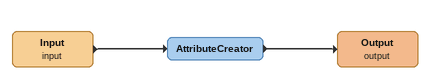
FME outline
Input (input)
    -> AttributeCreator
AttributeCreator
    -> Output (output)
Output (output)
